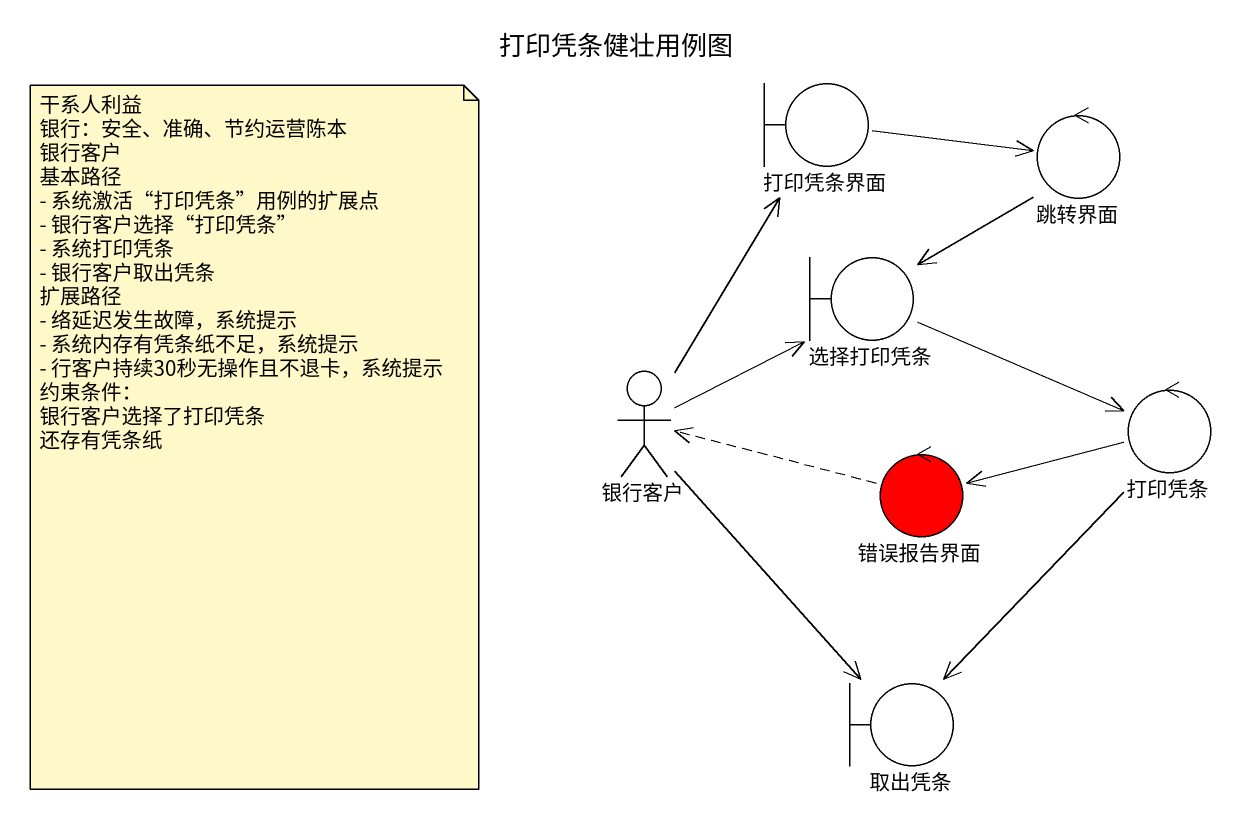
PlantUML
@startuml
title 打印凭条健壮用例图
boundary 打印凭条界面
control 跳转界面
boundary 选择打印凭条
actor 银行客户
control 错误报告界面 #FF0000
control 打印凭条
boundary 取出凭条
打印凭条界面 -right-> 跳转界面
跳转界面 --> 选择打印凭条
选择打印凭条 -right-> 打印凭条
银行客户 -up-> 打印凭条界面
银行客户 -up-> 选择打印凭条
银行客户 --> 取出凭条
错误报告界面 .left.> 银行客户
打印凭条 -left-> 错误报告界面
打印凭条 --> 取出凭条
note as N1
  干系人利益
  银行：安全、准确、节约运营陈本
  银行客户
  基本路径
  - 系统激活“打印凭条”用例的扩展点
  - 银行客户选择“打印凭条”
  - 系统打印凭条
  - 银行客户取出凭条
  扩展路径
  - 络延迟发生故障，系统提示
  - 系统内存有凭条纸不足，系统提示
  - 行客户持续30秒无操作且不退卡，系统提示
  约束条件：
  银行客户选择了打印凭条
  还存有凭条纸
end note
@enduml
